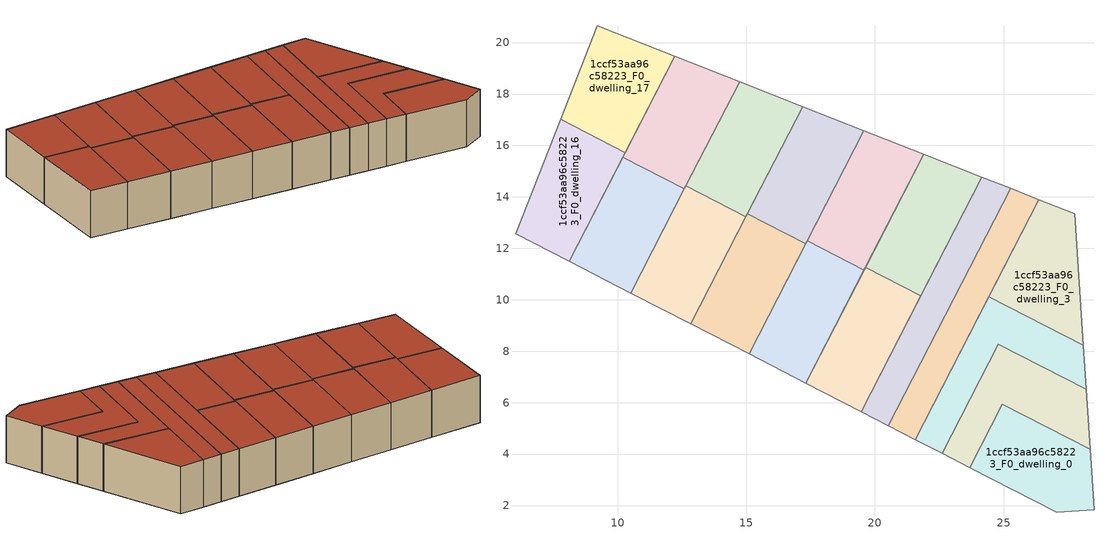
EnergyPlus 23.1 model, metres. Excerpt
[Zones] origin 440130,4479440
1ccf53aa96c58223_F0_dwelling_0
 floor ground (EU_floor_Construction): 28.52,1.84 28.37,4.18 24.96,5.94 23.69,3.48 27.07,1.73 z0
 wall adiabatic (EU_wall_Construction): 28.37,4.18 28.52,1.84 27.07,1.73 23.69,3.48 z0:3
 wall to 1ccf53aa96c58223_F0_dwelling_1 (EU_wall_Construction): 23.69,3.48 24.96,5.94 28.37,4.18 z0:3
 roof outside (EU_roof_Construction): 28.37,4.18 28.52,1.84 27.07,1.73 23.69,3.48 24.96,5.94 z3
1ccf53aa96c58223_F0_dwelling_1
 floor ground (EU_floor_Construction): 28.37,4.18 28.22,6.51 24.79,8.28 22.61,4.03 23.69,3.48 24.96,5.94 z0
 wall adiabatic (EU_wall_Construction): 23.69,3.48 22.61,4.03 / 28.22,6.51 28.37,4.18 z0:3
 wall to 1ccf53aa96c58223_F0_dwelling_2 (EU_wall_Construction): 22.61,4.03 24.79,8.28 28.22,6.51 z0:3
 roof outside (EU_roof_Construction): 28.22,6.51 28.37,4.18 24.96,5.94 23.69,3.48 22.61,4.03 24.79,8.28 z3
1ccf53aa96c58223_F0_dwelling_10
 floor ground (EU_floor_Construction): 15.1,7.9 17.31,12.18 15.04,13.35 12.84,9.06 z0
 wall adiabatic (EU_wall_Construction): 17.31,12.18 15.1,7.9 12.84,9.06 15.04,13.35 z0:3
 wall to 1ccf53aa96c58223_F0_dwelling_11 (EU_wall_Construction): 15.04,13.35 17.31,12.18 z0:3
 roof outside (EU_roof_Construction): 17.31,12.18 15.1,7.9 12.84,9.06 15.04,13.35 z3
1ccf53aa96c58223_F0_dwelling_11
 floor ground (EU_floor_Construction): 17.31,12.18 19.57,16.58 17.19,17.51 15.04,13.35 z0
 wall adiabatic (EU_wall_Construction): 15.04,13.35 17.19,17.51 19.57,16.58 17.31,12.18 z0:3
 roof outside (EU_roof_Construction): 19.57,16.58 17.31,12.18 15.04,13.35 17.19,17.51 z3
1ccf53aa96c58223_F0_dwelling_12
 floor ground (EU_floor_Construction): 12.84,9.06 14.98,13.23 12.65,14.43 10.51,10.26 z0
 wall adiabatic (EU_wall_Construction): 14.98,13.23 12.84,9.06 10.51,10.26 12.65,14.43 z0:3
 wall to 1ccf53aa96c58223_F0_dwelling_13 (EU_wall_Construction): 12.65,14.43 14.98,13.23 z0:3
 roof outside (EU_roof_Construction): 14.98,13.23 12.84,9.06 10.51,10.26 12.65,14.43 z3
1ccf53aa96c58223_F0_dwelling_13
 floor ground (EU_floor_Construction): 14.98,13.23 17.19,17.51 14.74,18.48 12.65,14.43 z0
 wall adiabatic (EU_wall_Construction): 12.65,14.43 14.74,18.48 17.19,17.51 14.98,13.23 z0:3
 roof outside (EU_roof_Construction): 17.19,17.51 14.98,13.23 12.65,14.43 14.74,18.48 z3
1ccf53aa96c58223_F0_dwelling_14
 floor ground (EU_floor_Construction): 10.51,10.26 12.59,14.31 10.19,15.55 8.11,11.5 z0
 wall adiabatic (EU_wall_Construction): 12.59,14.31 10.51,10.26 8.11,11.5 10.19,15.55 z0:3
 wall to 1ccf53aa96c58223_F0_dwelling_15 (EU_wall_Construction): 10.19,15.55 12.59,14.31 z0:3
 roof outside (EU_roof_Construction): 12.59,14.31 10.51,10.26 8.11,11.5 10.19,15.55 z3
1ccf53aa96c58223_F0_dwelling_15
 floor ground (EU_floor_Construction): 12.59,14.31 14.74,18.48 12.22,19.47 10.19,15.55 z0
 wall adiabatic (EU_wall_Construction): 10.19,15.55 12.22,19.47 14.74,18.48 12.59,14.31 z0:3
 roof outside (EU_roof_Construction): 14.74,18.48 12.59,14.31 10.19,15.55 12.22,19.47 z3
1ccf53aa96c58223_F0_dwelling_16
 floor ground (EU_floor_Construction): 8.11,11.5 10.28,15.72 7.77,17.01 6.02,12.57 z0
 wall adiabatic (EU_wall_Construction): 10.28,15.72 8.11,11.5 6.02,12.57 7.77,17.01 z0:3
 wall to 1ccf53aa96c58223_F0_dwelling_17 (EU_wall_Construction): 7.77,17.01 10.28,15.72 z0:3
 roof outside (EU_roof_Construction): 10.28,15.72 8.11,11.5 6.02,12.57 7.77,17.01 z3
1ccf53aa96c58223_F0_dwelling_17
 floor ground (EU_floor_Construction): 10.28,15.72 12.22,19.47 9.21,20.66 7.77,17.01 z0
 wall adiabatic (EU_wall_Construction): 7.77,17.01 9.21,20.66 12.22,19.47 10.28,15.72 z0:3
 roof outside (EU_roof_Construction): 12.22,19.47 10.28,15.72 7.77,17.01 9.21,20.66 z3
1ccf53aa96c58223_F0_dwelling_2
 floor ground (EU_floor_Construction): 28.22,6.51 28.11,8.22 24.43,10.12 21.57,4.57 22.61,4.03 24.79,8.28 z0
 wall adiabatic (EU_wall_Construction): 22.61,4.03 21.57,4.57 24.43,10.12 / 28.11,8.22 28.22,6.51 z0:3
 wall to 1ccf53aa96c58223_F0_dwelling_3 (EU_wall_Construction): 24.43,10.12 28.11,8.22 z0:3
 roof outside (EU_roof_Construction): 28.11,8.22 28.22,6.51 24.79,8.28 22.61,4.03 21.57,4.57 24.43,10.12 z3
1ccf53aa96c58223_F0_dwelling_3
 floor ground (EU_floor_Construction): 28.11,8.22 27.78,13.34 26.37,13.89 24.43,10.12 z0
 wall adiabatic (EU_wall_Construction): 24.43,10.12 26.37,13.89 27.78,13.34 28.11,8.22 z0:3
 roof outside (EU_roof_Construction): 27.78,13.34 28.11,8.22 24.43,10.12 26.37,13.89 z3
1ccf53aa96c58223_F0_dwelling_4
 floor ground (EU_floor_Construction): 21.57,4.57 26.37,13.89 25.27,14.33 20.53,5.11 z0
 wall adiabatic (EU_wall_Construction): 25.27,14.33 26.37,13.89 21.57,4.57 20.53,5.11 z0:3
 wall to 1ccf53aa96c58223_F0_dwelling_5 (EU_wall_Construction): 20.53,5.11 25.27,14.33 z0:3
 roof outside (EU_roof_Construction): 26.37,13.89 21.57,4.57 20.53,5.11 25.27,14.33 z3
1ccf53aa96c58223_F0_dwelling_5
 floor ground (EU_floor_Construction): 20.53,5.11 25.27,14.33 24.16,14.77 19.47,5.65 z0
 wall adiabatic (EU_wall_Construction): 20.53,5.11 19.47,5.65 24.16,14.77 25.27,14.33 z0:3
 roof outside (EU_roof_Construction): 25.27,14.33 20.53,5.11 19.47,5.65 24.16,14.77 z3
1ccf53aa96c58223_F0_dwelling_6
 floor ground (EU_floor_Construction): 19.47,5.65 21.79,10.15 19.63,11.26 17.31,6.76 z0
 wall adiabatic (EU_wall_Construction): 21.79,10.15 19.47,5.65 17.31,6.76 19.63,11.26 z0:3
 wall to 1ccf53aa96c58223_F0_dwelling_7 (EU_wall_Construction): 19.63,11.26 21.79,10.15 z0:3
 roof outside (EU_roof_Construction): 21.79,10.15 19.47,5.65 17.31,6.76 19.63,11.26 z3
1ccf53aa96c58223_F0_dwelling_7
 floor ground (EU_floor_Construction): 21.79,10.15 24.16,14.77 21.89,15.66 19.63,11.26 z0
 wall adiabatic (EU_wall_Construction): 19.63,11.26 21.89,15.66 24.16,14.77 21.79,10.15 z0:3
 roof outside (EU_roof_Construction): 24.16,14.77 21.79,10.15 19.63,11.26 21.89,15.66 z3
1ccf53aa96c58223_F0_dwelling_8
 floor ground (EU_floor_Construction): 17.31,6.76 19.57,11.15 17.36,12.29 15.1,7.9 z0
 wall adiabatic (EU_wall_Construction): 19.57,11.15 17.31,6.76 15.1,7.9 17.36,12.29 z0:3
 wall to 1ccf53aa96c58223_F0_dwelling_9 (EU_wall_Construction): 17.36,12.29 19.57,11.15 z0:3
 roof outside (EU_roof_Construction): 19.57,11.15 17.31,6.76 15.1,7.9 17.36,12.29 z3
1ccf53aa96c58223_F0_dwelling_9
 floor ground (EU_floor_Construction): 19.57,11.15 21.89,15.66 19.57,16.58 17.36,12.29 z0
 wall adiabatic (EU_wall_Construction): 17.36,12.29 19.57,16.58 21.89,15.66 19.57,11.15 z0:3
 roof outside (EU_roof_Construction): 21.89,15.66 19.57,11.15 17.36,12.29 19.57,16.58 z3
[Building]
EU S2 Campaign: North Axis=0; Terrain=City; Solar Distribution=FullExterior
[Site:Location]
Madrid: Latitude=40.5; Longitude=-3.5; Time Zone=1; Elevation=609
[SizingPeriod:WeatherFileDays]
AnnualSizingPeriod: Begin Month=1; Begin Day of Month=1; End Month=12; End Day of Month=31; Day of Week for Start Day=Monday; Use Weather File Daylight Saving Period=No; Use Weather File Rain and Snow Indicators=No
[MATERIAL]
EU_InternalMass_Material: Roughness=MediumRough; Thickness=0.1; Conductivity=1; Density=1800; Specific Heat=900; Thermal Absorptance=0.9; Solar Absorptance=0.7; Visible Absorptance=0.7
[MATERIAL:NOMASS] Roughness=MediumRough; Thermal Absorptance=0.9; Solar Absorptance=0.7; Visible Absorptance=0.7
Name | Thermal Resistance
EU_wall_NoMass | 0.609216
EU_roof_NoMass | 0.513268
EU_floor_NoMass | 0.568163
[CONSTRUCTION]
EU_wall_Construction: EU_wall_NoMass
EU_roof_Construction: EU_roof_NoMass
EU_floor_Construction: EU_floor_NoMass
EU_InternalMass_Construction: EU_InternalMass_Material
[ZONE] Type=1; Multiplier=1; Ceiling Height=autocalculate; Floor Area=autocalculate; Part of Total Floor Area=Yes
Name | Volume
1ccf53aa96c58223_F0_dwelling_0 | 36.8448
1ccf53aa96c58223_F0_dwelling_1 | 36.8302
1ccf53aa96c58223_F0_dwelling_10 | 36.8456
1ccf53aa96c58223_F0_dwelling_11 | 36.8372
1ccf53aa96c58223_F0_dwelling_12 | 36.8492
1ccf53aa96c58223_F0_dwelling_13 | 36.8467
1ccf53aa96c58223_F0_dwelling_14 | 36.8434
1ccf53aa96c58223_F0_dwelling_15 | 36.835
1ccf53aa96c58223_F0_dwelling_16; 1ccf53aa96c58223_F0_dwelling_9 | 36.8397
1ccf53aa96c58223_F0_dwelling_17 | 36.8496
1ccf53aa96c58223_F0_dwelling_2 | 36.8427
1ccf53aa96c58223_F0_dwelling_3 | 36.8375
1ccf53aa96c58223_F0_dwelling_4 | 36.8503
1ccf53aa96c58223_F0_dwelling_5; 1ccf53aa96c58223_F0_dwelling_6 | 36.8394
1ccf53aa96c58223_F0_dwelling_7 | 36.8507
1ccf53aa96c58223_F0_dwelling_8 | 36.8412
[INTERNALMASS] Construction=EU_InternalMass_Construction
Name | Zone or ZoneList | Surface Area
1ccf53aa96c58223_F0_dwelling_0_EU_InternalMass | 1ccf53aa96c58223_F0_dwelling_0 | 12.2817
1ccf53aa96c58223_F0_dwelling_1_EU_InternalMass | 1ccf53aa96c58223_F0_dwelling_1 | 12.2767
1ccf53aa96c58223_F0_dwelling_2_EU_InternalMass | 1ccf53aa96c58223_F0_dwelling_2 | 12.2809
1ccf53aa96c58223_F0_dwelling_3_EU_InternalMass | 1ccf53aa96c58223_F0_dwelling_3 | 12.2804
1ccf53aa96c58223_F0_dwelling_4_EU_InternalMass | 1ccf53aa96c58223_F0_dwelling_4 | 12.2834
1ccf53aa96c58223_F0_dwelling_5_EU_InternalMass | 1ccf53aa96c58223_F0_dwelling_5 | 12.2798
1ccf53aa96c58223_F0_dwelling_6_EU_InternalMass | 1ccf53aa96c58223_F0_dwelling_6 | 12.2798
1ccf53aa96c58223_F0_dwelling_7_EU_InternalMass | 1ccf53aa96c58223_F0_dwelling_7 | 12.2837
1ccf53aa96c58223_F0_dwelling_8_EU_InternalMass | 1ccf53aa96c58223_F0_dwelling_8 | 12.2806
1ccf53aa96c58223_F0_dwelling_9_EU_InternalMass | 1ccf53aa96c58223_F0_dwelling_9 | 12.2798
1ccf53aa96c58223_F0_dwelling_10_EU_InternalMass | 1ccf53aa96c58223_F0_dwelling_10 | 12.2812
1ccf53aa96c58223_F0_dwelling_11_EU_InternalMass | 1ccf53aa96c58223_F0_dwelling_11 | 12.2799
1ccf53aa96c58223_F0_dwelling_12_EU_InternalMass | 1ccf53aa96c58223_F0_dwelling_12 | 12.283
1ccf53aa96c58223_F0_dwelling_13_EU_InternalMass | 1ccf53aa96c58223_F0_dwelling_13 | 12.2828
1ccf53aa96c58223_F0_dwelling_14_EU_InternalMass | 1ccf53aa96c58223_F0_dwelling_14 | 12.2816
1ccf53aa96c58223_F0_dwelling_15_EU_InternalMass | 1ccf53aa96c58223_F0_dwelling_15 | 12.2779
1ccf53aa96c58223_F0_dwelling_16_EU_InternalMass | 1ccf53aa96c58223_F0_dwelling_16 | 12.2796
1ccf53aa96c58223_F0_dwelling_17_EU_InternalMass | 1ccf53aa96c58223_F0_dwelling_17 | 12.2822
[OTHEREQUIPMENT] Fuel Type=Electricity; Design Level Calculation Method=Watts/Area; Power per Zone Floor Area=1; Fraction Latent=0; Fraction Radiant=0; Fraction Lost=0; Carbon Dioxide Generation Rate=0; EndUse Subcategory=EU_Step8_InternalGains
Name | Zone or ZoneList or Space or SpaceList | Schedule
EU_Step8_InternalGain_1ccf53aa96c58223_F0_dwelling_0_f000 | 1ccf53aa96c58223_F0_dwelling_0 | EU_Step8_GainSchedule_1ccf53aa96c58223_F0_dwelling_0_f000
EU_Step8_InternalGain_1ccf53aa96c58223_F0_dwelling_1_f000 | 1ccf53aa96c58223_F0_dwelling_1 | EU_Step8_GainSchedule_1ccf53aa96c58223_F0_dwelling_1_f000
EU_Step8_InternalGain_1ccf53aa96c58223_F0_dwelling_2_f000 | 1ccf53aa96c58223_F0_dwelling_2 | EU_Step8_GainSchedule_1ccf53aa96c58223_F0_dwelling_2_f000
EU_Step8_InternalGain_1ccf53aa96c58223_F0_dwelling_3_f000 | 1ccf53aa96c58223_F0_dwelling_3 | EU_Step8_GainSchedule_1ccf53aa96c58223_F0_dwelling_3_f000
EU_Step8_InternalGain_1ccf53aa96c58223_F0_dwelling_4_f000 | 1ccf53aa96c58223_F0_dwelling_4 | EU_Step8_GainSchedule_1ccf53aa96c58223_F0_dwelling_4_f000
EU_Step8_InternalGain_1ccf53aa96c58223_F0_dwelling_5_f000 | 1ccf53aa96c58223_F0_dwelling_5 | EU_Step8_GainSchedule_1ccf53aa96c58223_F0_dwelling_5_f000
EU_Step8_InternalGain_1ccf53aa96c58223_F0_dwelling_6_f000 | 1ccf53aa96c58223_F0_dwelling_6 | EU_Step8_GainSchedule_1ccf53aa96c58223_F0_dwelling_6_f000
EU_Step8_InternalGain_1ccf53aa96c58223_F0_dwelling_7_f000 | 1ccf53aa96c58223_F0_dwelling_7 | EU_Step8_GainSchedule_1ccf53aa96c58223_F0_dwelling_7_f000
EU_Step8_InternalGain_1ccf53aa96c58223_F0_dwelling_8_f000 | 1ccf53aa96c58223_F0_dwelling_8 | EU_Step8_GainSchedule_1ccf53aa96c58223_F0_dwelling_8_f000
EU_Step8_InternalGain_1ccf53aa96c58223_F0_dwelling_9_f000 | 1ccf53aa96c58223_F0_dwelling_9 | EU_Step8_GainSchedule_1ccf53aa96c58223_F0_dwelling_9_f000
EU_Step8_InternalGain_1ccf53aa96c58223_F0_dwelling_10_f000 | 1ccf53aa96c58223_F0_dwelling_10 | EU_Step8_GainSchedule_1ccf53aa96c58223_F0_dwelling_10_f000
EU_Step8_InternalGain_1ccf53aa96c58223_F0_dwelling_11_f000 | 1ccf53aa96c58223_F0_dwelling_11 | EU_Step8_GainSchedule_1ccf53aa96c58223_F0_dwelling_11_f000
EU_Step8_InternalGain_1ccf53aa96c58223_F0_dwelling_12_f000 | 1ccf53aa96c58223_F0_dwelling_12 | EU_Step8_GainSchedule_1ccf53aa96c58223_F0_dwelling_12_f000
EU_Step8_InternalGain_1ccf53aa96c58223_F0_dwelling_13_f000 | 1ccf53aa96c58223_F0_dwelling_13 | EU_Step8_GainSchedule_1ccf53aa96c58223_F0_dwelling_13_f000
EU_Step8_InternalGain_1ccf53aa96c58223_F0_dwelling_14_f000 | 1ccf53aa96c58223_F0_dwelling_14 | EU_Step8_GainSchedule_1ccf53aa96c58223_F0_dwelling_14_f000
EU_Step8_InternalGain_1ccf53aa96c58223_F0_dwelling_15_f000 | 1ccf53aa96c58223_F0_dwelling_15 | EU_Step8_GainSchedule_1ccf53aa96c58223_F0_dwelling_15_f000
EU_Step8_InternalGain_1ccf53aa96c58223_F0_dwelling_16_f000 | 1ccf53aa96c58223_F0_dwelling_16 | EU_Step8_GainSchedule_1ccf53aa96c58223_F0_dwelling_16_f000
EU_Step8_InternalGain_1ccf53aa96c58223_F0_dwelling_17_f000 | 1ccf53aa96c58223_F0_dwelling_17 | EU_Step8_GainSchedule_1ccf53aa96c58223_F0_dwelling_17_f000
[ZONEVENTILATION:DESIGNFLOWRATE] Schedule=EU_AlwaysOn; Design Flow Rate Calculation Method=AirChanges/Hour; Air Changes per Hour=0.752966; Ventilation Type=Natural; Fan Pressure Rise=0; Fan Total Efficiency=1; Constant Term Coefficient=1; Temperature Term Coefficient=0; Velocity Term Coefficient=0; Velocity Squared Term Coefficient=0; Minimum Indoor Temperature=-100; Maximum Indoor Temperature=100; Delta Temperature=-100; Minimum Outdoor Temperature=-100; Maximum Outdoor Temperature=100; Maximum Wind Speed=40
Name | Zone or ZoneList or Space or SpaceList
EU_ConstantAir_1ccf53aa96c58223_F0_dwelling_0 | 1ccf53aa96c58223_F0_dwelling_0
EU_ConstantAir_1ccf53aa96c58223_F0_dwelling_1 | 1ccf53aa96c58223_F0_dwelling_1
EU_ConstantAir_1ccf53aa96c58223_F0_dwelling_2 | 1ccf53aa96c58223_F0_dwelling_2
EU_ConstantAir_1ccf53aa96c58223_F0_dwelling_3 | 1ccf53aa96c58223_F0_dwelling_3
EU_ConstantAir_1ccf53aa96c58223_F0_dwelling_4 | 1ccf53aa96c58223_F0_dwelling_4
EU_ConstantAir_1ccf53aa96c58223_F0_dwelling_5 | 1ccf53aa96c58223_F0_dwelling_5
EU_ConstantAir_1ccf53aa96c58223_F0_dwelling_6 | 1ccf53aa96c58223_F0_dwelling_6
EU_ConstantAir_1ccf53aa96c58223_F0_dwelling_7 | 1ccf53aa96c58223_F0_dwelling_7
EU_ConstantAir_1ccf53aa96c58223_F0_dwelling_8 | 1ccf53aa96c58223_F0_dwelling_8
EU_ConstantAir_1ccf53aa96c58223_F0_dwelling_9 | 1ccf53aa96c58223_F0_dwelling_9
EU_ConstantAir_1ccf53aa96c58223_F0_dwelling_10 | 1ccf53aa96c58223_F0_dwelling_10
EU_ConstantAir_1ccf53aa96c58223_F0_dwelling_11 | 1ccf53aa96c58223_F0_dwelling_11
EU_ConstantAir_1ccf53aa96c58223_F0_dwelling_12 | 1ccf53aa96c58223_F0_dwelling_12
EU_ConstantAir_1ccf53aa96c58223_F0_dwelling_13 | 1ccf53aa96c58223_F0_dwelling_13
EU_ConstantAir_1ccf53aa96c58223_F0_dwelling_14 | 1ccf53aa96c58223_F0_dwelling_14
EU_ConstantAir_1ccf53aa96c58223_F0_dwelling_15 | 1ccf53aa96c58223_F0_dwelling_15
EU_ConstantAir_1ccf53aa96c58223_F0_dwelling_16 | 1ccf53aa96c58223_F0_dwelling_16
EU_ConstantAir_1ccf53aa96c58223_F0_dwelling_17 | 1ccf53aa96c58223_F0_dwelling_17
[HVACTEMPLATE:THERMOSTAT] Constant Heating Setpoint=20; Constant Cooling Setpoint=50
EU_HeatOnly_1ccf53aa96c58223_F0_dwelling_0; EU_HeatOnly_1ccf53aa96c58223_F0_dwelling_1; EU_HeatOnly_1ccf53aa96c58223_F0_dwelling_2; EU_HeatOnly_1ccf53aa96c58223_F0_dwelling_3; EU_HeatOnly_1ccf53aa96c58223_F0_dwelling_4; EU_HeatOnly_1ccf53aa96c58223_F0_dwelling_5; EU_HeatOnly_1ccf53aa96c58223_F0_dwelling_6; EU_HeatOnly_1ccf53aa96c58223_F0_dwelling_7; EU_HeatOnly_1ccf53aa96c58223_F0_dwelling_8; EU_HeatOnly_1ccf53aa96c58223_F0_dwelling_9; EU_HeatOnly_1ccf53aa96c58223_F0_dwelling_10; EU_HeatOnly_1ccf53aa96c58223_F0_dwelling_11; EU_HeatOnly_1ccf53aa96c58223_F0_dwelling_12; EU_HeatOnly_1ccf53aa96c58223_F0_dwelling_13; EU_HeatOnly_1ccf53aa96c58223_F0_dwelling_14; EU_HeatOnly_1ccf53aa96c58223_F0_dwelling_15; EU_HeatOnly_1ccf53aa96c58223_F0_dwelling_16; EU_HeatOnly_1ccf53aa96c58223_F0_dwelling_17
[HVACTEMPLATE:ZONE:IDEALLOADSAIRSYSTEM] System Availability Schedule=EU_AlwaysOn; Maximum Heating Supply Air Temperature=50; Minimum Cooling Supply Air Temperature=13; Maximum Heating Supply Air Humidity Ratio=0.0156; Minimum Cooling Supply Air Humidity Ratio=0.0077; Heating Limit=NoLimit; Cooling Limit=NoLimit; Heating Availability Schedule=EU_AlwaysOn; Cooling Availability Schedule=EU_CoolingOff; Dehumidification Control Type=ConstantSensibleHeatRatio; Cooling Sensible Heat Ratio=0.7; Dehumidification Setpoint=60; Humidification Control Type=None; Humidification Setpoint=30; Outdoor Air Method=None; Outdoor Air Flow Rate per Person=0.00944; Outdoor Air Flow Rate per Zone Floor Area=0; Outdoor Air Flow Rate per Zone=0; Demand Controlled Ventilation Type=None; Outdoor Air Economizer Type=NoEconomizer; Heat Recovery Type=None; Sensible Heat Recovery Effectiveness=0.7; Latent Heat Recovery Effectiveness=0.65
Name | Template Thermostat
1ccf53aa96c58223_F0_dwelling_0 | EU_HeatOnly_1ccf53aa96c58223_F0_dwelling_0
1ccf53aa96c58223_F0_dwelling_1 | EU_HeatOnly_1ccf53aa96c58223_F0_dwelling_1
1ccf53aa96c58223_F0_dwelling_2 | EU_HeatOnly_1ccf53aa96c58223_F0_dwelling_2
1ccf53aa96c58223_F0_dwelling_3 | EU_HeatOnly_1ccf53aa96c58223_F0_dwelling_3
1ccf53aa96c58223_F0_dwelling_4 | EU_HeatOnly_1ccf53aa96c58223_F0_dwelling_4
1ccf53aa96c58223_F0_dwelling_5 | EU_HeatOnly_1ccf53aa96c58223_F0_dwelling_5
1ccf53aa96c58223_F0_dwelling_6 | EU_HeatOnly_1ccf53aa96c58223_F0_dwelling_6
1ccf53aa96c58223_F0_dwelling_7 | EU_HeatOnly_1ccf53aa96c58223_F0_dwelling_7
1ccf53aa96c58223_F0_dwelling_8 | EU_HeatOnly_1ccf53aa96c58223_F0_dwelling_8
1ccf53aa96c58223_F0_dwelling_9 | EU_HeatOnly_1ccf53aa96c58223_F0_dwelling_9
1ccf53aa96c58223_F0_dwelling_10 | EU_HeatOnly_1ccf53aa96c58223_F0_dwelling_10
1ccf53aa96c58223_F0_dwelling_11 | EU_HeatOnly_1ccf53aa96c58223_F0_dwelling_11
1ccf53aa96c58223_F0_dwelling_12 | EU_HeatOnly_1ccf53aa96c58223_F0_dwelling_12
1ccf53aa96c58223_F0_dwelling_13 | EU_HeatOnly_1ccf53aa96c58223_F0_dwelling_13
1ccf53aa96c58223_F0_dwelling_14 | EU_HeatOnly_1ccf53aa96c58223_F0_dwelling_14
1ccf53aa96c58223_F0_dwelling_15 | EU_HeatOnly_1ccf53aa96c58223_F0_dwelling_15
1ccf53aa96c58223_F0_dwelling_16 | EU_HeatOnly_1ccf53aa96c58223_F0_dwelling_16
1ccf53aa96c58223_F0_dwelling_17 | EU_HeatOnly_1ccf53aa96c58223_F0_dwelling_17
[SIZING:ZONE] Zone Cooling Design Supply Air Temperature Input Method=SupplyAirTemperature; Zone Cooling Design Supply Air Temperature=13; Zone Heating Design Supply Air Temperature Input Method=SupplyAirTemperature; Zone Heating Design Supply Air Temperature=50; Zone Cooling Design Supply Air Humidity Ratio=0.008; Zone Heating Design Supply Air Humidity Ratio=0.008; Cooling Design Air Flow Method=DesignDay; Cooling Design Air Flow Rate=0; Cooling Minimum Air Flow per Zone Floor Area=0.000762; Cooling Minimum Air Flow=0; Cooling Minimum Air Flow Fraction=0.2; Heating Design Air Flow Method=DesignDay; Heating Design Air Flow Rate=0; Heating Maximum Air Flow per Zone Floor Area=0.002032; Heating Maximum Air Flow=0.141576; Heating Maximum Air Flow Fraction=0.3; Account for Dedicated Outdoor Air System=No; Dedicated Outdoor Air System Control Strategy=NeutralSupplyAir; Dedicated Outdoor Air Low Setpoint Temperature for Design=autosize; Dedicated Outdoor Air High Setpoint Temperature for Design=autosize; Zone Load Sizing Method=Sensible Load Only No Latent Load; Zone Latent Cooling Design Supply Air Humidity Ratio Input Method=HumidityRatioDifference; Zone Cooling Design Supply Air Humidity Ratio Difference=0.005; Zone Latent Heating Design Supply Air Humidity Ratio Input Method=HumidityRatioDifference; Zone Humidification Design Supply Air Humidity Ratio Difference=0.005
1ccf53aa96c58223_F0_dwelling_0; 1ccf53aa96c58223_F0_dwelling_1; 1ccf53aa96c58223_F0_dwelling_2; 1ccf53aa96c58223_F0_dwelling_3; 1ccf53aa96c58223_F0_dwelling_4; 1ccf53aa96c58223_F0_dwelling_5; 1ccf53aa96c58223_F0_dwelling_6; 1ccf53aa96c58223_F0_dwelling_7; 1ccf53aa96c58223_F0_dwelling_8; 1ccf53aa96c58223_F0_dwelling_9; 1ccf53aa96c58223_F0_dwelling_10; 1ccf53aa96c58223_F0_dwelling_11; 1ccf53aa96c58223_F0_dwelling_12; 1ccf53aa96c58223_F0_dwelling_13; 1ccf53aa96c58223_F0_dwelling_14; 1ccf53aa96c58223_F0_dwelling_15; 1ccf53aa96c58223_F0_dwelling_16; 1ccf53aa96c58223_F0_dwelling_17
[SCHEDULE:CONSTANT]
Name | Hourly Value
EU_AlwaysOn | 1
EU_CoolingOff | 0
[SCHEDULE:FILE] Column Number=1; Rows to Skip at Top=0; Number of Hours of Data=8760; Column Separator=Comma; Interpolate to Timestep=No; Minutes per Item=60; Adjust Schedule for Daylight Savings=Yes
Name | File
EU_Step8_GainSchedule_1ccf53aa96c58223_F0_dwelling_0_f000 | ../../schedules/1ccf53aa96c58223/1ccf53aa96c58223_F0_dwelling_0_f000_gain.csv
EU_Step8_GainSchedule_1ccf53aa96c58223_F0_dwelling_1_f000 | ../../schedules/1ccf53aa96c58223/1ccf53aa96c58223_F0_dwelling_1_f000_gain.csv
EU_Step8_GainSchedule_1ccf53aa96c58223_F0_dwelling_2_f000 | ../../schedules/1ccf53aa96c58223/1ccf53aa96c58223_F0_dwelling_2_f000_gain.csv
EU_Step8_GainSchedule_1ccf53aa96c58223_F0_dwelling_3_f000 | ../../schedules/1ccf53aa96c58223/1ccf53aa96c58223_F0_dwelling_3_f000_gain.csv
EU_Step8_GainSchedule_1ccf53aa96c58223_F0_dwelling_4_f000 | ../../schedules/1ccf53aa96c58223/1ccf53aa96c58223_F0_dwelling_4_f000_gain.csv
EU_Step8_GainSchedule_1ccf53aa96c58223_F0_dwelling_5_f000 | ../../schedules/1ccf53aa96c58223/1ccf53aa96c58223_F0_dwelling_5_f000_gain.csv
EU_Step8_GainSchedule_1ccf53aa96c58223_F0_dwelling_6_f000 | ../../schedules/1ccf53aa96c58223/1ccf53aa96c58223_F0_dwelling_6_f000_gain.csv
EU_Step8_GainSchedule_1ccf53aa96c58223_F0_dwelling_7_f000 | ../../schedules/1ccf53aa96c58223/1ccf53aa96c58223_F0_dwelling_7_f000_gain.csv
EU_Step8_GainSchedule_1ccf53aa96c58223_F0_dwelling_8_f000 | ../../schedules/1ccf53aa96c58223/1ccf53aa96c58223_F0_dwelling_8_f000_gain.csv
EU_Step8_GainSchedule_1ccf53aa96c58223_F0_dwelling_9_f000 | ../../schedules/1ccf53aa96c58223/1ccf53aa96c58223_F0_dwelling_9_f000_gain.csv
EU_Step8_GainSchedule_1ccf53aa96c58223_F0_dwelling_10_f000 | ../../schedules/1ccf53aa96c58223/1ccf53aa96c58223_F0_dwelling_10_f000_gain.csv
EU_Step8_GainSchedule_1ccf53aa96c58223_F0_dwelling_11_f000 | ../../schedules/1ccf53aa96c58223/1ccf53aa96c58223_F0_dwelling_11_f000_gain.csv
EU_Step8_GainSchedule_1ccf53aa96c58223_F0_dwelling_12_f000 | ../../schedules/1ccf53aa96c58223/1ccf53aa96c58223_F0_dwelling_12_f000_gain.csv
EU_Step8_GainSchedule_1ccf53aa96c58223_F0_dwelling_13_f000 | ../../schedules/1ccf53aa96c58223/1ccf53aa96c58223_F0_dwelling_13_f000_gain.csv
EU_Step8_GainSchedule_1ccf53aa96c58223_F0_dwelling_14_f000 | ../../schedules/1ccf53aa96c58223/1ccf53aa96c58223_F0_dwelling_14_f000_gain.csv
EU_Step8_GainSchedule_1ccf53aa96c58223_F0_dwelling_15_f000 | ../../schedules/1ccf53aa96c58223/1ccf53aa96c58223_F0_dwelling_15_f000_gain.csv
EU_Step8_GainSchedule_1ccf53aa96c58223_F0_dwelling_16_f000 | ../../schedules/1ccf53aa96c58223/1ccf53aa96c58223_F0_dwelling_16_f000_gain.csv
EU_Step8_GainSchedule_1ccf53aa96c58223_F0_dwelling_17_f000 | ../../schedules/1ccf53aa96c58223/1ccf53aa96c58223_F0_dwelling_17_f000_gain.csv
